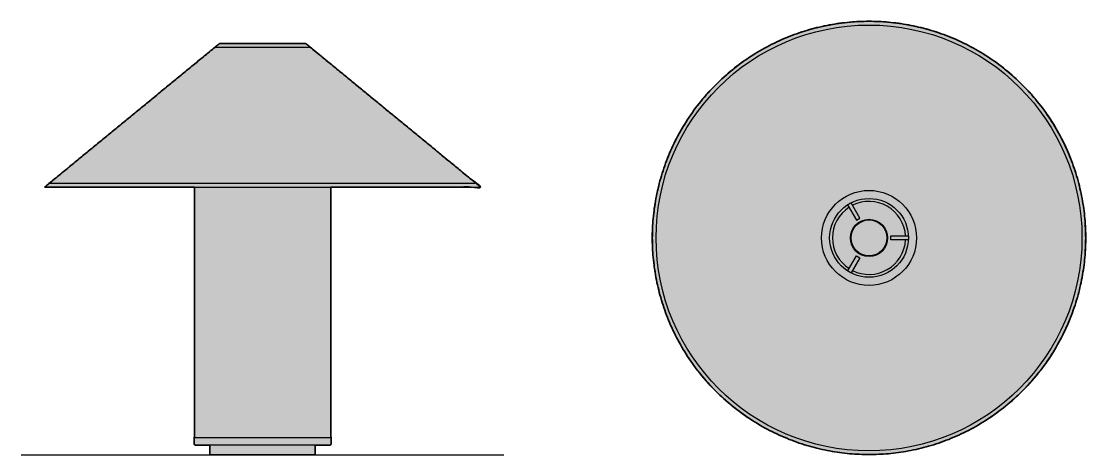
# Model space of a CAD drawing. Header units: millimetres. Extents: x 0 to 858, y 0 to 350.
import ezdxf

# ---------------------------------------------------------------- set-up
doc = ezdxf.new("R2010")
doc.units = ezdxf.units.MM
doc.layers.add('Blocks', color=7, linetype='Continuous')
doc.layers.add('Blocks$Fill', color=7, linetype='Continuous', true_color=0xffffff)
for name, color, linetype, lineweight, true_color in [('Blocks$Inner', 7, 'Continuous', 25, 0x007f00), ('Blocks$Outline', 7, 'Continuous', 35, 0xff3f3f), ('Groud', 7, 'Continuous', 25, 0x243775)]:
    doc.layers.add(name, color=color, linetype=linetype, lineweight=lineweight, true_color=true_color)

# ---------------------------------------------------------------- blocks, each defined once
blk = doc.blocks.new('Colette ATD6 Table Lamp Top')
at = {"layer": 'Blocks$Fill'}
blk.add_hatch(color=256, dxfattribs=at).paths.add_polyline_path([(349.52, 0), (349.48, 3.88), (349.35, 7.79), (349.13, 11.73), (348.82, 15.7), (348.41, 19.7), (347.91, 23.71), (347.31, 27.75), (346.61, 31.8), (345.8, 35.86), (344.9, 39.93), (343.89, 44.01), (342.78, 48.09), (341.56, 52.16), (340.23, 56.23), (338.8, 60.29), (337.25, 64.33), (335.6, 68.35), (333.84, 72.35), (331.98, 76.33), (330, 80.27), (327.92, 84.17), (325.73, 88.04), (323.44, 91.86), (321.04, 95.63), (318.54, 99.35), (315.94, 103.01), (313.24, 106.62), (310.44, 110.15), (307.55, 113.62), (304.57, 117.02), (301.49, 120.34), (298.34, 123.58), (295.1, 126.73), (291.78, 129.8), (288.38, 132.79), (284.91, 135.68), (281.38, 138.47), (277.78, 141.17), (274.11, 143.77), (270.39, 146.28), (266.62, 148.67), (262.8, 150.97), (258.93, 153.16), (255.03, 155.24), (251.09, 157.21), (247.11, 159.08), (243.11, 160.84), (239.09, 162.49), (235.05, 164.03), (230.99, 165.47), (226.92, 166.8), (222.85, 168.02), (218.77, 169.13), (214.7, 170.14), (210.62, 171.04), (206.56, 171.84), (202.51, 172.54), (198.48, 173.15), (194.46, 173.65), (190.47, 174.06), (186.5, 174.37), (182.55, 174.59), (178.64, 174.72), (174.76, 174.76), (170.88, 174.72), (166.97, 174.59), (163.03, 174.37), (159.06, 174.06), (155.06, 173.65), (151.05, 173.15), (147.01, 172.54), (142.96, 171.84), (138.9, 171.04), (134.83, 170.14), (130.75, 169.13), (126.67, 168.02), (122.6, 166.8), (118.53, 165.47), (114.48, 164.03), (110.43, 162.49), (106.41, 160.84), (102.41, 159.08), (98.44, 157.21), (94.49, 155.24), (90.59, 153.16), (86.72, 150.97), (82.9, 148.67), (79.13, 146.28), (75.41, 143.77), (71.75, 141.17), (68.15, 138.47), (64.61, 135.68), (61.14, 132.79), (57.75, 129.8), (54.43, 126.73), (51.19, 123.58), (48.03, 120.34), (44.96, 117.02), (41.98, 113.62), (39.08, 110.15), (36.29, 106.62), (33.59, 103.01), (30.99, 99.35), (28.49, 95.63), (26.09, 91.86), (23.79, 88.04), (21.61, 84.17), (19.52, 80.27), (17.55, 76.33), (15.68, 72.35), (13.92, 68.35), (12.27, 64.33), (10.73, 60.29), (9.29, 56.23), (7.97, 52.16), (6.75, 48.09), (5.63, 44.01), (4.62, 39.93), (3.72, 35.86), (2.92, 31.8), (2.22, 27.75), (1.62, 23.71), (1.11, 19.7), (0.71, 15.7), (0.39, 11.73), (0.17, 7.79), (0.04, 3.88), (0, 0), (0.04, -3.88), (0.17, -7.79), (0.39, -11.73), (0.71, -15.7), (1.11, -19.7), (1.62, -23.71), (2.22, -27.75), (2.92, -31.8), (3.72, -35.86), (4.62, -39.93), (5.63, -44.01), (6.75, -48.09), (7.97, -52.16), (9.29, -56.23), (10.73, -60.29), (12.27, -64.33), (13.92, -68.35), (15.68, -72.35), (17.55, -76.33), (19.52, -80.27), (21.61, -84.17), (23.79, -88.04), (26.09, -91.86), (28.49, -95.63), (30.99, -99.35), (33.59, -103.01), (36.29, -106.62), (39.08, -110.15), (41.98, -113.62), (44.96, -117.02), (48.03, -120.34), (51.19, -123.58), (54.43, -126.73), (57.75, -129.8), (61.14, -132.79), (64.61, -135.68), (68.15, -138.47), (71.75, -141.17), (75.41, -143.77), (79.13, -146.28), (82.9, -148.67), (86.72, -150.97), (90.59, -153.16), (94.49, -155.24), (98.44, -157.21), (102.41, -159.08), (106.41, -160.84), (110.43, -162.49), (114.48, -164.03), (118.53, -165.47), (122.6, -166.8), (126.67, -168.02), (130.75, -169.13), (134.83, -170.14), (138.9, -171.04), (142.96, -171.84), (147.01, -172.54), (151.05, -173.15), (155.06, -173.65), (159.06, -174.06), (163.03, -174.37), (166.97, -174.59), (170.88, -174.72), (174.76, -174.76), (178.64, -174.72), (182.55, -174.59), (186.5, -174.37), (190.47, -174.06), (194.46, -173.65), (198.48, -173.15), (202.51, -172.54), (206.56, -171.84), (210.62, -171.04), (214.7, -170.14), (218.77, -169.13), (222.85, -168.02), (226.92, -166.8), (230.99, -165.47), (235.05, -164.03), (239.09, -162.49), (243.11, -160.84), (247.11, -159.08), (251.09, -157.21), (255.03, -155.24), (258.93, -153.16), (262.8, -150.97), (266.62, -148.67), (270.39, -146.28), (274.11, -143.77), (277.78, -141.17), (281.38, -138.47), (284.91, -135.68), (288.38, -132.79), (291.78, -129.8), (295.1, -126.73), (298.34, -123.58), (301.49, -120.34), (304.57, -117.02), (307.55, -113.62), (310.44, -110.15), (313.24, -106.62), (315.94, -103.01), (318.54, -99.35), (321.04, -95.63), (323.44, -91.86), (325.73, -88.04), (327.92, -84.17), (330, -80.27), (331.98, -76.33), (333.84, -72.35), (335.6, -68.35), (337.25, -64.33), (338.8, -60.29), (340.23, -56.23), (341.56, -52.16), (342.78, -48.09), (343.89, -44.01), (344.9, -39.93), (345.8, -35.86), (346.61, -31.8), (347.31, -27.75), (347.91, -23.71), (348.41, -19.7), (348.82, -15.7), (349.13, -11.73), (349.35, -7.79), (349.48, -3.88)], flags=0)
at = {"layer": 'Blocks$Inner'}
for points in [[(157.5, 26.7), (164.63, 14.36), (167.39, 15.95), (160.27, 28.3)], [(206.51, -1.6), (192.26, -1.6), (192.26, 1.6), (206.51, 1.6)], [(157.5, -26.7), (164.63, -14.36), (167.39, -15.95), (160.27, -28.3)]]:
    blk.add_lwpolyline(points, dxfattribs=at)
for radius in [174.76, 171.74, 38.33, 31.79, 15, 14.5]:
    blk.add_circle((174.76, 0), radius, dxfattribs=at)
for start, end in [(3.1078, 116.89908), (123.10909, 236.89091), (243.10092, 356.89778)]:
    blk.add_arc((174.76, 0), 29.5, start, end, dxfattribs=at)
at = {"layer": 'Blocks$Outline'}
blk.add_rational_spline([(349.52, 0), (349.52, 174.76), (174.76, 174.76), (0, 174.76), (0, 0), (0, -174.76), (174.76, -174.76), (349.52, -174.76), (349.52, 0)], [1, 0.707106781187, 1, 0.707106781187, 1, 0.707106781187, 1, 0.707106781187, 1], degree=2, knots=[0, 0, 0, 274.515607, 274.515607, 549.031214, 549.031214, 823.546821, 823.546821, 1098.062428, 1098.062428, 1098.062428], dxfattribs=at)
blk = doc.blocks.new('Colette ATD6 Table Lamp Side')
at = {"layer": 'Blocks$Fill'}
blk.add_hatch(color=256, dxfattribs=at).paths.add_polyline_path([(249.64, 215.93), (370.4, 215.93), (232.96, 328.79), (229.94, 331.27), (229.9, 331.3), (229.86, 331.33), (229.82, 331.36), (229.78, 331.39), (229.74, 331.42), (229.69, 331.44), (229.65, 331.47), (229.61, 331.49), (229.56, 331.51), (229.52, 331.54), (229.47, 331.56), (229.43, 331.58), (229.38, 331.6), (229.33, 331.61), (229.28, 331.63), (229.24, 331.65), (229.19, 331.66), (229.14, 331.67), (229.09, 331.68), (229.04, 331.69), (228.99, 331.7), (228.94, 331.71), (228.89, 331.72), (228.84, 331.72), (228.79, 331.73), (228.74, 331.73), (228.69, 331.73), (228.64, 331.73), (228.59, 331.73), (228.54, 331.73), (228.49, 331.72), (228.44, 331.72), (160.84, 331.72), (160.79, 331.72), (160.74, 331.73), (160.69, 331.73), (160.64, 331.73), (160.59, 331.73), (160.54, 331.73), (160.49, 331.73), (160.44, 331.72), (160.39, 331.72), (160.34, 331.71), (160.29, 331.7), (160.24, 331.69), (160.19, 331.68), (160.15, 331.67), (160.1, 331.66), (160.05, 331.65), (160, 331.63), (159.95, 331.61), (159.9, 331.6), (159.86, 331.58), (159.81, 331.56), (159.76, 331.54), (159.72, 331.51), (159.67, 331.49), (159.63, 331.47), (159.59, 331.44), (159.55, 331.42), (159.5, 331.39), (159.46, 331.36), (159.42, 331.33), (159.38, 331.3), (159.35, 331.27), (156.32, 328.79), (18.88, 215.93), (139.64, 215.93), (139.64, 14), (139.44, 14), (139.44, 8.8), (139.44, 8.78), (139.44, 8.76), (139.44, 8.73), (139.45, 8.71), (139.45, 8.69), (139.45, 8.66), (139.45, 8.64), (139.46, 8.62), (139.46, 8.59), (139.47, 8.57), (139.47, 8.55), (139.48, 8.52), (139.49, 8.5), (139.49, 8.48), (139.5, 8.46), (139.51, 8.43), (139.52, 8.41), (139.53, 8.39), (139.54, 8.36), (139.55, 8.34), (139.57, 8.32), (139.58, 8.3), (139.59, 8.27), (139.6, 8.25), (139.62, 8.23), (139.63, 8.21), (139.65, 8.19), (139.67, 8.17), (139.68, 8.15), (139.7, 8.13), (139.72, 8.11), (139.73, 8.09), (139.75, 8.07), (139.77, 8.06), (139.79, 8.04), (139.81, 8.02), (139.83, 8.01), (139.85, 7.99), (139.87, 7.98), (139.89, 7.96), (139.92, 7.95), (139.94, 7.94), (139.96, 7.92), (139.98, 7.91), (140, 7.9), (140.03, 7.89), (140.05, 7.88), (140.07, 7.87), (140.1, 7.86), (140.12, 7.85), (140.14, 7.85), (140.17, 7.84), (140.19, 7.83), (140.21, 7.83), (140.24, 7.82), (140.26, 7.82), (140.28, 7.81), (140.31, 7.81), (140.33, 7.81), (140.35, 7.8), (140.37, 7.8), (140.4, 7.8), (140.42, 7.8), (140.44, 7.8), (152.14, 7.8), (152.14, 0), (237.14, 0), (237.14, 7.8), (248.84, 7.8), (248.86, 7.8), (248.89, 7.8), (248.91, 7.8), (248.93, 7.8), (248.95, 7.81), (248.98, 7.81), (249, 7.81), (249.02, 7.82), (249.05, 7.82), (249.07, 7.83), (249.09, 7.83), (249.12, 7.84), (249.14, 7.85), (249.16, 7.85), (249.19, 7.86), (249.21, 7.87), (249.23, 7.88), (249.26, 7.89), (249.28, 7.9), (249.3, 7.91), (249.32, 7.92), (249.35, 7.94), (249.37, 7.95), (249.39, 7.96), (249.41, 7.98), (249.43, 7.99), (249.45, 8.01), (249.47, 8.02), (249.49, 8.04), (249.51, 8.06), (249.53, 8.07), (249.55, 8.09), (249.57, 8.11), (249.58, 8.13), (249.6, 8.15), (249.62, 8.17), (249.63, 8.19), (249.65, 8.21), (249.66, 8.23), (249.68, 8.25), (249.69, 8.27), (249.71, 8.3), (249.72, 8.32), (249.73, 8.34), (249.74, 8.36), (249.75, 8.39), (249.76, 8.41), (249.77, 8.43), (249.78, 8.46), (249.79, 8.48), (249.8, 8.5), (249.8, 8.52), (249.81, 8.55), (249.81, 8.57), (249.82, 8.59), (249.82, 8.62), (249.83, 8.64), (249.83, 8.66), (249.84, 8.69), (249.84, 8.71), (249.84, 8.73), (249.84, 8.76), (249.84, 8.78), (249.84, 8.8), (249.84, 14), (249.64, 14)], flags=0)
at = {"layer": 'Blocks$Inner'}
for p, q in [((228.44, 331.72), (160.84, 331.72)), ((248.84, 7.8), (140.44, 7.8))]:
    blk.add_line(p, q, dxfattribs=at)
for points in [[(159.35, 331.27), (18.88, 215.93), (370.4, 215.93), (229.94, 331.27)], [(156.32, 328.79), (232.96, 328.79)], [(22.59, 218.97), (365.69, 218.97)], [(139.64, 215.93), (139.64, 14)], [(249.64, 215.93), (249.64, 14)], [(139.44, 8.8), (139.44, 14), (249.84, 14), (249.84, 8.8)], [(152.14, 7.8), (152.14, 0), (237.14, 0), (237.14, 7.8)]]:
    blk.add_lwpolyline(points, dxfattribs=at)
for centre, start, end in [((160.63, 329.71), 83.94006, 129.39107), ((228.66, 329.71), 50.60893, 96.05994)]:
    blk.add_arc(centre, 2.02, start, end, dxfattribs=at)
at = {"layer": 'Blocks$Inner', "extrusion": (0, 0, -1)}
for centre, start, end in [((-140.44, 8.8), 270, 360), ((-248.84, 8.8), 180, 270)]:
    blk.add_arc(centre, 1, start, end, dxfattribs=at)
at = {"layer": 'Blocks$Outline'}
for points in [[(139.64, 215.93), (139.64, 14)], [(249.64, 14), (249.64, 215.93)], [(152.14, 7.8), (152.14, 0), (237.14, 0), (237.14, 7.8)]]:
    blk.add_lwpolyline(points, dxfattribs=at)
for points, weights, knots in [([(249.64, 215.93), (310.02, 215.93), (370.4, 215.93), (301.68, 272.36), (231.45, 330.03), (229.94, 331.27), (229.28, 331.81), (228.44, 331.72), (194.64, 331.72), (160.84, 331.72), (160, 331.81), (159.35, 331.27), (157.83, 330.03), (89.46, 273.88), (20.73, 217.45), (18.88, 215.93)], [1, 1, 1, 1, 1, 1, 0.92236621029, 1, 1, 1, 0.92236621029, 1, 1, 1, 1, 1], [230.762051, 230.762051, 230.762051, 351.524126, 351.524126, 529.366585, 533.280417, 533.280417, 534.878924, 534.878924, 602.485659, 602.485659, 604.084166, 604.084166, 607.997998, 781.040438, 785.840457, 785.840457, 785.840457]), ([(139.44, 8.8), (139.44, 7.8), (140.44, 7.8), (146.29, 7.8), (152.14, 7.8)], [1, 0.707106781187, 1, 1, 1], [-232.341593, -232.341593, -232.341593, -230.770796, -230.770796, -219.070796, -219.070796, -219.070796]), ([(237.14, 7.8), (242.99, 7.8), (248.84, 7.8), (249.84, 7.8), (249.84, 8.8), (249.84, 11.4), (249.84, 14), (249.74, 14), (249.64, 14)], [1, 1, 1, 0.707106781187, 1, 1, 1, 1, 1], [-134.070796, -134.070796, -134.070796, -122.370796, -122.370796, -120.8, -120.8, -115.6, -115.6, -115.399988, -115.399988, -115.399988])]:
    blk.add_rational_spline(points, weights, degree=2, knots=knots, dxfattribs=at)
blk.add_open_spline([(18.88, 215.93), (79.26, 215.93), (139.64, 215.93)], degree=2, dxfattribs=at)
blk.add_open_spline([(139.64, 14), (139.54, 14), (139.44, 14), (139.44, 11.4), (139.44, 8.8)], degree=2, knots=[-5.400012, -5.400012, -5.400012, -5.2, -5.2, 0, 0, 0], dxfattribs=at)

msp = doc.modelspace()

# ---------------------------------------------------------------- linework, layer by layer
at = {"layer": 'Groud'}
msp.add_lwpolyline([(0, 0), (389.28, 0)], dxfattribs=at)

# ---------------------------------------------------------------- block references
at = {"layer": 'Blocks'}
for name, p in [('Colette ATD6 Table Lamp Top', (508.93, 174.9)), ('Colette ATD6 Table Lamp Side', (0, 0))]:
    msp.add_blockref(name, p, dxfattribs=at)

doc.saveas('drawing.dxf')
